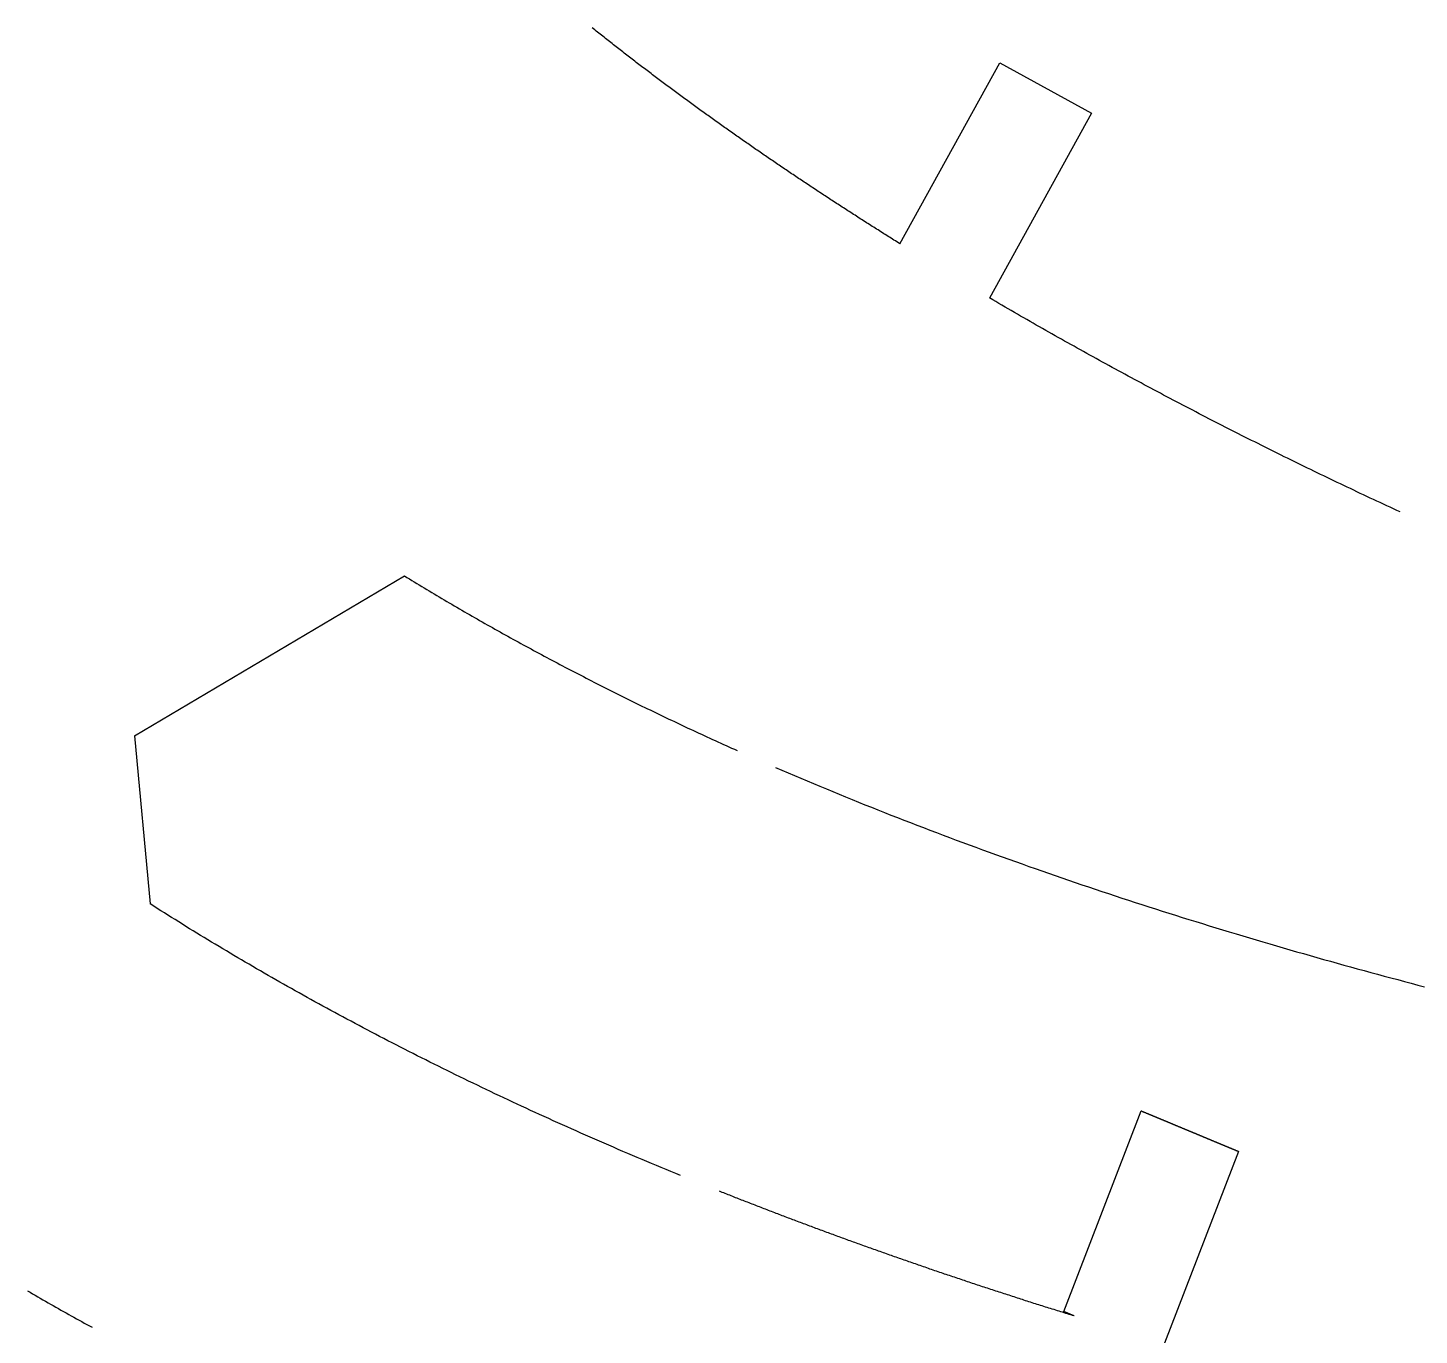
# Model space of a CAD drawing. Extents: x -234 to 666, y 203 to 303.
# Drawn here: x -90.61 to -57.31, y 244.83 to 276.11 of the extents above; entities that cross this region are included whole.
import ezdxf

# ---------------------------------------------------------------- set-up
doc = ezdxf.new("R2010")
doc.units = 0
doc.layers.get('0').update_dxf_attribs({"linetype": 'CONTINUOUS'})

msp = doc.modelspace()

# ---------------------------------------------------------------- linework, layer by layer
for p, q in [((-69.74191, 270.9473), (-67.35176, 275.27819)), ((-67.35176, 275.27819), (-65.15241, 274.06996)), ((-65.15241, 274.06996), (-67.593, 269.64759)), ((-88.05784, 259.16886), (-81.59774, 262.99888)), ((-88.05784, 259.16886), (-87.68201, 255.14858)), ((-65.82027, 245.39109), (-63.96797, 250.19586)), ((-61.63984, 249.2259), (-63.40831, 244.63859)), ((-65.5724, 245.28802), (-65.82027, 245.39109))]:
    msp.add_line(p, q)
for points in [[(-69.7419, 270.947, 0), (-69.7768, 270.969, 0), (-69.8117, 270.991, 0), (-69.8466, 271.013, 0), (-69.8815, 271.034, 0), (-69.9163, 271.056, 0), (-69.9512, 271.078, 0), (-69.986, 271.1, 0), (-70.0207, 271.122, 0), (-70.0555, 271.143, 0), (-70.0902, 271.165, 0), (-70.1249, 271.187, 0), (-70.1596, 271.209, 0), (-70.1943, 271.231, 0), (-70.2289, 271.253, 0), (-70.2635, 271.275, 0), (-70.2981, 271.296, 0), (-70.3327, 271.318, 0), (-70.3673, 271.34, 0), (-70.4018, 271.362, 0), (-70.4363, 271.384, 0), (-70.4708, 271.406, 0), (-70.5052, 271.428, 0), (-70.5397, 271.45, 0), (-70.5741, 271.472, 0), (-70.6085, 271.494, 0), (-70.6429, 271.516, 0), (-70.6772, 271.538, 0), (-70.7115, 271.56, 0), (-70.7458, 271.582, 0), (-70.7801, 271.604, 0), (-70.8144, 271.626, 0), (-70.8486, 271.648, 0), (-70.8828, 271.67, 0), (-70.917, 271.692, 0), (-70.9511, 271.714, 0), (-70.9853, 271.736, 0), (-71.0194, 271.758, 0), (-71.0535, 271.78, 0), (-71.0875, 271.802, 0), (-71.1216, 271.824, 0), (-71.1556, 271.846, 0), (-71.1896, 271.868, 0), (-71.2236, 271.89, 0), (-71.2575, 271.912, 0), (-71.2914, 271.934, 0), (-71.3253, 271.956, 0), (-71.3592, 271.978, 0), (-71.3931, 272, 0), (-71.4269, 272.023, 0), (-71.4607, 272.045, 0), (-71.4945, 272.067, 0), (-71.5282, 272.089, 0), (-71.5619, 272.111, 0), (-71.5956, 272.133, 0), (-71.6293, 272.155, 0), (-71.663, 272.178, 0), (-71.6966, 272.2, 0), (-71.7302, 272.222, 0), (-71.7638, 272.244, 0), (-71.7973, 272.266, 0), (-71.8308, 272.288, 0), (-71.8643, 272.311, 0), (-71.8978, 272.333, 0), (-71.9313, 272.355, 0), (-71.9647, 272.377, 0), (-71.9981, 272.4, 0), (-72.0315, 272.422, 0), (-72.0648, 272.444, 0), (-72.0982, 272.466, 0), (-72.1315, 272.488, 0), (-72.1647, 272.511, 0), (-72.198, 272.533, 0), (-72.2312, 272.555, 0), (-72.2644, 272.577, 0), (-72.2976, 272.6, 0), (-72.3307, 272.622, 0), (-72.3638, 272.644, 0), (-72.3969, 272.667, 0), (-72.43, 272.689, 0), (-72.463, 272.711, 0), (-72.4961, 272.734, 0), (-72.529, 272.756, 0), (-72.562, 272.778, 0), (-72.595, 272.801, 0), (-72.6279, 272.823, 0), (-72.6607, 272.845, 0), (-72.6936, 272.868, 0), (-72.7264, 272.89, 0), (-72.7592, 272.912, 0), (-72.792, 272.935, 0), (-72.8248, 272.957, 0), (-72.8575, 272.979, 0), (-72.8902, 273.002, 0), (-72.923, 273.024, 0), (-72.9557, 273.047, 0), (-72.9884, 273.069, 0), (-73.0212, 273.092, 0), (-73.0539, 273.114, 0), (-73.0866, 273.137, 0), (-73.1194, 273.159, 0), (-73.1521, 273.182, 0), (-73.1848, 273.204, 0), (-73.2176, 273.227, 0), (-73.2503, 273.25, 0), (-73.283, 273.272, 0), (-73.3158, 273.295, 0), (-73.3485, 273.318, 0), (-73.3812, 273.341, 0), (-73.4139, 273.363, 0), (-73.4467, 273.386, 0), (-73.4794, 273.409, 0), (-73.5121, 273.432, 0), (-73.5448, 273.455, 0), (-73.5776, 273.478, 0), (-73.6103, 273.501, 0), (-73.643, 273.524, 0), (-73.6757, 273.547, 0), (-73.7084, 273.57, 0), (-73.7411, 273.593, 0), (-73.7738, 273.616, 0), (-73.8065, 273.639, 0), (-73.8392, 273.662, 0), (-73.8719, 273.685, 0), (-73.9046, 273.708, 0), (-73.9373, 273.731, 0), (-73.97, 273.754, 0), (-74.0027, 273.778, 0), (-74.0354, 273.801, 0), (-74.0681, 273.824, 0), (-74.1007, 273.847, 0), (-74.1334, 273.871, 0), (-74.1661, 273.894, 0), (-74.1987, 273.917, 0), (-74.2314, 273.941, 0), (-74.264, 273.964, 0), (-74.2967, 273.988, 0), (-74.3293, 274.011, 0), (-74.362, 274.034, 0), (-74.3946, 274.058, 0), (-74.4272, 274.081, 0), (-74.4598, 274.105, 0), (-74.4925, 274.129, 0), (-74.5251, 274.152, 0), (-74.5577, 274.176, 0), (-74.5903, 274.199, 0), (-74.6229, 274.223, 0), (-74.6555, 274.247, 0), (-74.6881, 274.27, 0), (-74.7206, 274.294, 0), (-74.7532, 274.318, 0), (-74.7858, 274.342, 0), (-74.8183, 274.366, 0), (-74.8509, 274.389, 0), (-74.8834, 274.413, 0), (-74.916, 274.437, 0), (-74.9485, 274.461, 0), (-74.981, 274.485, 0), (-75.0135, 274.509, 0), (-75.046, 274.533, 0), (-75.0785, 274.557, 0), (-75.111, 274.581, 0), (-75.1435, 274.605, 0), (-75.176, 274.629, 0), (-75.2084, 274.653, 0), (-75.2409, 274.677, 0), (-75.2734, 274.701, 0), (-75.3058, 274.725, 0), (-75.3382, 274.749, 0), (-75.3707, 274.774, 0), (-75.4031, 274.798, 0), (-75.4355, 274.822, 0), (-75.4679, 274.846, 0), (-75.5003, 274.871, 0), (-75.5327, 274.895, 0), (-75.565, 274.919, 0), (-75.5974, 274.944, 0), (-75.6297, 274.968, 0), (-75.6621, 274.992, 0), (-75.6944, 275.017, 0), (-75.7267, 275.041, 0), (-75.759, 275.066, 0), (-75.7913, 275.09, 0), (-75.8236, 275.115, 0), (-75.8559, 275.139, 0), (-75.8882, 275.164, 0), (-75.9204, 275.188, 0), (-75.9527, 275.213, 0), (-75.9849, 275.238, 0), (-76.0172, 275.262, 0), (-76.0494, 275.287, 0), (-76.0816, 275.312, 0), (-76.1138, 275.336, 0), (-76.1459, 275.361, 0), (-76.1781, 275.386, 0), (-76.2103, 275.411, 0), (-76.2424, 275.435, 0), (-76.2745, 275.46, 0), (-76.3066, 275.485, 0), (-76.3387, 275.51, 0), (-76.3708, 275.535, 0), (-76.4029, 275.56, 0), (-76.435, 275.585, 0), (-76.467, 275.61, 0), (-76.4991, 275.635, 0), (-76.5311, 275.66, 0), (-76.5631, 275.685, 0), (-76.5951, 275.71, 0), (-76.6271, 275.735, 0), (-76.6591, 275.76, 0), (-76.691, 275.785, 0), (-76.723, 275.81, 0), (-76.7549, 275.835, 0), (-76.7868, 275.86, 0), (-76.8187, 275.886, 0), (-76.8506, 275.911, 0), (-76.8825, 275.936, 0), (-76.9143, 275.961, 0), (-76.9462, 275.987, 0), (-76.978, 276.012, 0), (-77.0098, 276.037, 0), (-77.0416, 276.063, 0), (-77.0734, 276.088, 0), (-77.1052, 276.113, 0)], [(-57.7689, 264.529, 0), (-57.8484, 264.565, 0), (-57.928, 264.602, 0), (-58.0075, 264.639, 0), (-58.087, 264.676, 0), (-58.1665, 264.713, 0), (-58.246, 264.75, 0), (-58.3254, 264.787, 0), (-58.4049, 264.824, 0), (-58.4843, 264.861, 0), (-58.5637, 264.898, 0), (-58.6431, 264.935, 0), (-58.7224, 264.973, 0), (-58.8018, 265.01, 0), (-58.8811, 265.048, 0), (-58.9604, 265.085, 0), (-59.0397, 265.123, 0), (-59.119, 265.161, 0), (-59.1982, 265.198, 0), (-59.2774, 265.236, 0), (-59.3566, 265.274, 0), (-59.4358, 265.312, 0), (-59.5149, 265.35, 0), (-59.594, 265.388, 0), (-59.6731, 265.426, 0), (-59.7522, 265.465, 0), (-59.8312, 265.503, 0), (-59.9102, 265.541, 0), (-59.9892, 265.579, 0), (-60.0682, 265.618, 0), (-60.1471, 265.656, 0), (-60.226, 265.695, 0), (-60.3049, 265.734, 0), (-60.3837, 265.772, 0), (-60.4625, 265.811, 0), (-60.5413, 265.85, 0), (-60.62, 265.889, 0), (-60.6988, 265.928, 0), (-60.7775, 265.967, 0), (-60.8561, 266.006, 0), (-60.9347, 266.045, 0), (-61.0133, 266.084, 0), (-61.0919, 266.123, 0), (-61.1704, 266.163, 0), (-61.2489, 266.202, 0), (-61.3273, 266.241, 0), (-61.4057, 266.281, 0), (-61.4841, 266.32, 0), (-61.5624, 266.36, 0), (-61.6407, 266.399, 0), (-61.719, 266.439, 0), (-61.7972, 266.479, 0), (-61.8754, 266.519, 0), (-61.9535, 266.559, 0), (-62.0316, 266.598, 0), (-62.1097, 266.638, 0), (-62.1877, 266.678, 0), (-62.2657, 266.719, 0), (-62.3437, 266.759, 0), (-62.4215, 266.799, 0), (-62.4994, 266.839, 0), (-62.5772, 266.879, 0), (-62.655, 266.92, 0), (-62.7327, 266.96, 0), (-62.8104, 267.001, 0), (-62.888, 267.041, 0), (-62.9656, 267.082, 0), (-63.0432, 267.122, 0), (-63.1206, 267.163, 0), (-63.1981, 267.204, 0), (-63.2755, 267.245, 0), (-63.3529, 267.285, 0), (-63.4302, 267.326, 0), (-63.5074, 267.367, 0), (-63.5846, 267.408, 0), (-63.6618, 267.449, 0), (-63.7389, 267.49, 0), (-63.8159, 267.531, 0), (-63.8929, 267.573, 0), (-63.9699, 267.614, 0), (-64.0468, 267.655, 0), (-64.1236, 267.696, 0), (-64.2004, 267.738, 0), (-64.2772, 267.779, 0), (-64.3538, 267.821, 0), (-64.4305, 267.862, 0), (-64.507, 267.904, 0), (-64.5836, 267.945, 0), (-64.66, 267.987, 0), (-64.7364, 268.029, 0), (-64.8128, 268.071, 0), (-64.8891, 268.112, 0), (-64.9653, 268.154, 0), (-65.0415, 268.196, 0), (-65.1176, 268.238, 0), (-65.1936, 268.28, 0), (-65.2696, 268.322, 0), (-65.3456, 268.364, 0), (-65.4214, 268.407, 0), (-65.4973, 268.449, 0), (-65.573, 268.491, 0), (-65.6487, 268.533, 0), (-65.7243, 268.576, 0), (-65.7999, 268.618, 0), (-65.8754, 268.66, 0), (-65.9508, 268.703, 0), (-66.0262, 268.745, 0), (-66.1015, 268.788, 0), (-66.1767, 268.83, 0), (-66.2519, 268.873, 0), (-66.327, 268.916, 0), (-66.402, 268.958, 0), (-66.477, 269.001, 0), (-66.5519, 269.044, 0), (-66.6267, 269.087, 0), (-66.7015, 269.13, 0), (-66.7762, 269.173, 0), (-66.8508, 269.216, 0), (-66.9253, 269.259, 0), (-66.9998, 269.302, 0), (-67.0742, 269.345, 0), (-67.1485, 269.388, 0), (-67.2228, 269.431, 0), (-67.297, 269.474, 0), (-67.3711, 269.518, 0), (-67.4451, 269.561, 0), (-67.5191, 269.604, 0), (-67.593, 269.648, 0)], [(-81.5977, 262.999, 0), (-81.5386, 262.962, 0), (-81.4795, 262.926, 0), (-81.4203, 262.89, 0), (-81.361, 262.854, 0), (-81.3016, 262.818, 0), (-81.2422, 262.781, 0), (-81.1827, 262.745, 0), (-81.1232, 262.709, 0), (-81.0636, 262.673, 0), (-81.0039, 262.638, 0), (-80.9442, 262.602, 0), (-80.8844, 262.566, 0), (-80.8245, 262.53, 0), (-80.7646, 262.495, 0), (-80.7046, 262.459, 0), (-80.6445, 262.423, 0), (-80.5844, 262.388, 0), (-80.5242, 262.352, 0), (-80.464, 262.317, 0), (-80.4037, 262.282, 0), (-80.3433, 262.247, 0), (-80.2829, 262.211, 0), (-80.2224, 262.176, 0), (-80.1619, 262.141, 0), (-80.1013, 262.106, 0), (-80.0406, 262.071, 0), (-79.9799, 262.036, 0), (-79.9191, 262.001, 0), (-79.8582, 261.966, 0), (-79.7973, 261.932, 0), (-79.7364, 261.897, 0), (-79.6753, 261.862, 0), (-79.6142, 261.828, 0), (-79.5531, 261.793, 0), (-79.4919, 261.759, 0), (-79.4306, 261.724, 0), (-79.3693, 261.69, 0), (-79.3079, 261.655, 0), (-79.2465, 261.621, 0), (-79.185, 261.587, 0), (-79.1234, 261.553, 0), (-79.0618, 261.519, 0), (-79.0002, 261.485, 0), (-78.9384, 261.451, 0), (-78.8767, 261.417, 0), (-78.8148, 261.383, 0), (-78.7529, 261.349, 0), (-78.691, 261.315, 0), (-78.629, 261.281, 0), (-78.5669, 261.248, 0), (-78.5048, 261.214, 0), (-78.4426, 261.18, 0), (-78.3804, 261.147, 0), (-78.3181, 261.114, 0), (-78.2557, 261.08, 0), (-78.1933, 261.047, 0), (-78.1309, 261.013, 0), (-78.0684, 260.98, 0), (-78.0058, 260.947, 0), (-77.9432, 260.914, 0), (-77.8805, 260.881, 0), (-77.8178, 260.848, 0), (-77.755, 260.815, 0), (-77.6922, 260.782, 0), (-77.6293, 260.749, 0), (-77.5664, 260.716, 0), (-77.5034, 260.684, 0), (-77.4404, 260.651, 0), (-77.3773, 260.618, 0), (-77.3141, 260.586, 0), (-77.2509, 260.553, 0), (-77.1877, 260.521, 0), (-77.1244, 260.488, 0), (-77.061, 260.456, 0), (-76.9976, 260.424, 0), (-76.9342, 260.391, 0), (-76.8707, 260.359, 0), (-76.8071, 260.327, 0), (-76.7435, 260.295, 0), (-76.6799, 260.263, 0), (-76.6162, 260.231, 0), (-76.5524, 260.199, 0), (-76.4886, 260.167, 0), (-76.4247, 260.135, 0), (-76.3608, 260.104, 0), (-76.2969, 260.072, 0), (-76.2329, 260.04, 0), (-76.1688, 260.009, 0), (-76.1047, 259.977, 0), (-76.0406, 259.946, 0), (-75.9764, 259.914, 0), (-75.9122, 259.883, 0), (-75.8479, 259.851, 0), (-75.7835, 259.82, 0), (-75.7192, 259.789, 0), (-75.6547, 259.758, 0), (-75.5902, 259.727, 0), (-75.5257, 259.696, 0), (-75.4611, 259.665, 0), (-75.3965, 259.634, 0), (-75.3319, 259.603, 0), (-75.2672, 259.572, 0), (-75.2024, 259.541, 0), (-75.1376, 259.51, 0), (-75.0727, 259.48, 0), (-75.0079, 259.449, 0), (-74.9429, 259.418, 0), (-74.8779, 259.388, 0), (-74.8129, 259.357, 0), (-74.7478, 259.327, 0), (-74.6827, 259.297, 0), (-74.6176, 259.266, 0), (-74.5524, 259.236, 0), (-74.4871, 259.206, 0), (-74.4218, 259.176, 0), (-74.3565, 259.146, 0), (-74.2911, 259.116, 0), (-74.2257, 259.086, 0), (-74.1602, 259.056, 0), (-74.0947, 259.026, 0), (-74.0292, 258.996, 0), (-73.9636, 258.966, 0), (-73.898, 258.936, 0), (-73.8323, 258.907, 0), (-73.7666, 258.877, 0), (-73.7008, 258.848, 0), (-73.635, 258.818, 0)], [(-72.7199, 258.415, 0), (-72.5682, 258.349, 0), (-72.4162, 258.284, 0), (-72.2641, 258.219, 0), (-72.1118, 258.154, 0), (-71.9593, 258.09, 0), (-71.8066, 258.026, 0), (-71.6537, 257.962, 0), (-71.5005, 257.898, 0), (-71.347, 257.835, 0), (-71.1934, 257.772, 0), (-71.0395, 257.709, 0), (-70.8855, 257.646, 0), (-70.7312, 257.584, 0), (-70.5768, 257.521, 0), (-70.4221, 257.46, 0), (-70.2673, 257.398, 0), (-70.1122, 257.336, 0), (-69.957, 257.275, 0), (-69.8016, 257.214, 0), (-69.646, 257.154, 0), (-69.4902, 257.093, 0), (-69.3342, 257.033, 0), (-69.1781, 256.973, 0), (-69.0218, 256.913, 0), (-68.8653, 256.854, 0), (-68.7087, 256.795, 0), (-68.5519, 256.736, 0), (-68.395, 256.677, 0), (-68.2378, 256.619, 0), (-68.0806, 256.56, 0), (-67.9232, 256.502, 0), (-67.7656, 256.445, 0), (-67.6079, 256.387, 0), (-67.45, 256.33, 0), (-67.292, 256.273, 0), (-67.1339, 256.216, 0), (-66.9756, 256.16, 0), (-66.8172, 256.103, 0), (-66.6587, 256.047, 0), (-66.5001, 255.992, 0), (-66.3413, 255.936, 0), (-66.1824, 255.881, 0), (-66.0234, 255.826, 0), (-65.8642, 255.771, 0), (-65.705, 255.716, 0), (-65.5457, 255.662, 0), (-65.3862, 255.608, 0), (-65.2267, 255.554, 0), (-65.067, 255.501, 0), (-64.9073, 255.447, 0), (-64.7474, 255.394, 0), (-64.5875, 255.341, 0), (-64.4274, 255.289, 0), (-64.2673, 255.236, 0), (-64.1071, 255.184, 0), (-63.9469, 255.132, 0), (-63.7865, 255.08, 0), (-63.6261, 255.029, 0), (-63.4656, 254.978, 0), (-63.305, 254.927, 0), (-63.1444, 254.876, 0), (-62.9837, 254.826, 0), (-62.823, 254.775, 0), (-62.6622, 254.725, 0), (-62.5014, 254.676, 0), (-62.3405, 254.626, 0), (-62.1795, 254.577, 0), (-62.0186, 254.528, 0), (-61.8576, 254.479, 0), (-61.6965, 254.431, 0), (-61.5354, 254.382, 0), (-61.3743, 254.334, 0), (-61.2132, 254.286, 0), (-61.052, 254.239, 0), (-60.8908, 254.191, 0), (-60.7296, 254.144, 0), (-60.5683, 254.097, 0), (-60.4071, 254.05, 0), (-60.2458, 254.004, 0), (-60.0846, 253.958, 0), (-59.9233, 253.912, 0), (-59.762, 253.866, 0), (-59.6007, 253.82, 0), (-59.4395, 253.775, 0), (-59.2782, 253.73, 0), (-59.1169, 253.685, 0), (-58.9557, 253.641, 0), (-58.7944, 253.596, 0), (-58.6332, 253.552, 0), (-58.472, 253.508, 0), (-58.3108, 253.464, 0), (-58.1496, 253.421, 0), (-57.9885, 253.378, 0), (-57.8274, 253.335, 0), (-57.6663, 253.292, 0), (-57.5053, 253.249, 0), (-57.3443, 253.207, 0), (-57.1833, 253.164, 0)], [(-74.9877, 248.648, 0), (-75.1042, 248.695, 0), (-75.2204, 248.743, 0), (-75.3363, 248.791, 0), (-75.4519, 248.839, 0), (-75.5673, 248.887, 0), (-75.6823, 248.936, 0), (-75.7971, 248.984, 0), (-75.9116, 249.032, 0), (-76.0258, 249.08, 0), (-76.1398, 249.129, 0), (-76.2535, 249.177, 0), (-76.3668, 249.226, 0), (-76.48, 249.274, 0), (-76.5928, 249.323, 0), (-76.7054, 249.372, 0), (-76.8176, 249.42, 0), (-76.9297, 249.469, 0), (-77.0414, 249.518, 0), (-77.1529, 249.567, 0), (-77.264, 249.616, 0), (-77.375, 249.665, 0), (-77.4856, 249.714, 0), (-77.596, 249.763, 0), (-77.7061, 249.812, 0), (-77.8159, 249.861, 0), (-77.9254, 249.911, 0), (-78.0347, 249.96, 0), (-78.1437, 250.009, 0), (-78.2525, 250.059, 0), (-78.361, 250.108, 0), (-78.4692, 250.158, 0), (-78.5771, 250.208, 0), (-78.6848, 250.257, 0), (-78.7922, 250.307, 0), (-78.8993, 250.357, 0), (-79.0062, 250.407, 0), (-79.1128, 250.456, 0), (-79.2192, 250.506, 0), (-79.3252, 250.556, 0), (-79.431, 250.606, 0), (-79.5366, 250.657, 0), (-79.6419, 250.707, 0), (-79.7469, 250.757, 0), (-79.8517, 250.807, 0), (-79.9562, 250.858, 0), (-80.0604, 250.908, 0), (-80.1644, 250.958, 0), (-80.2681, 251.009, 0), (-80.3716, 251.059, 0), (-80.4748, 251.11, 0), (-80.5777, 251.161, 0), (-80.6804, 251.211, 0), (-80.7828, 251.262, 0), (-80.885, 251.313, 0), (-80.9869, 251.364, 0), (-81.0886, 251.414, 0), (-81.19, 251.465, 0), (-81.2911, 251.516, 0), (-81.392, 251.567, 0), (-81.4927, 251.618, 0), (-81.593, 251.67, 0), (-81.6932, 251.721, 0), (-81.793, 251.772, 0), (-81.8927, 251.823, 0), (-81.992, 251.875, 0), (-82.0912, 251.926, 0), (-82.19, 251.978, 0), (-82.2887, 252.029, 0), (-82.387, 252.081, 0), (-82.4852, 252.132, 0), (-82.583, 252.184, 0), (-82.6807, 252.235, 0), (-82.778, 252.287, 0), (-82.8752, 252.339, 0), (-82.9721, 252.391, 0), (-83.0687, 252.443, 0), (-83.1651, 252.495, 0), (-83.2612, 252.547, 0), (-83.3571, 252.599, 0), (-83.4528, 252.651, 0), (-83.5482, 252.703, 0), (-83.6434, 252.755, 0), (-83.7383, 252.807, 0), (-83.833, 252.859, 0), (-83.9274, 252.912, 0), (-84.0216, 252.964, 0), (-84.1156, 253.016, 0), (-84.2093, 253.069, 0), (-84.3028, 253.121, 0), (-84.396, 253.174, 0), (-84.489, 253.226, 0), (-84.5818, 253.279, 0), (-84.6743, 253.332, 0), (-84.7666, 253.384, 0), (-84.8586, 253.437, 0), (-84.9505, 253.49, 0), (-85.042, 253.543, 0), (-85.1334, 253.596, 0), (-85.2245, 253.649, 0), (-85.3153, 253.702, 0), (-85.406, 253.755, 0), (-85.4964, 253.808, 0), (-85.5866, 253.861, 0), (-85.6765, 253.914, 0), (-85.7662, 253.967, 0), (-85.8557, 254.021, 0), (-85.9449, 254.074, 0), (-86.0339, 254.127, 0), (-86.1227, 254.181, 0), (-86.2113, 254.234, 0), (-86.2996, 254.287, 0), (-86.3877, 254.341, 0), (-86.4756, 254.394, 0), (-86.5632, 254.448, 0), (-86.6506, 254.502, 0), (-86.7378, 254.555, 0), (-86.8248, 254.609, 0), (-86.9115, 254.663, 0), (-86.998, 254.717, 0), (-87.0843, 254.771, 0), (-87.1703, 254.824, 0), (-87.2562, 254.878, 0), (-87.3418, 254.932, 0), (-87.4272, 254.986, 0), (-87.5123, 255.04, 0), (-87.5973, 255.094, 0), (-87.682, 255.149, 0)], [(-63.968, 250.196, 0), (-63.9607, 250.193, 0), (-63.9534, 250.19, 0), (-63.9461, 250.187, 0), (-63.9388, 250.184, 0), (-63.9315, 250.181, 0), (-63.9242, 250.178, 0), (-63.9169, 250.175, 0), (-63.9096, 250.172, 0), (-63.9023, 250.168, 0), (-63.895, 250.165, 0), (-63.8877, 250.162, 0), (-63.8804, 250.159, 0), (-63.8731, 250.156, 0), (-63.8658, 250.153, 0), (-63.8585, 250.15, 0), (-63.8512, 250.147, 0), (-63.8439, 250.144, 0), (-63.8366, 250.141, 0), (-63.8293, 250.138, 0), (-63.822, 250.135, 0), (-63.8147, 250.132, 0), (-63.8074, 250.129, 0), (-63.8001, 250.126, 0), (-63.7928, 250.123, 0), (-63.7855, 250.12, 0), (-63.7782, 250.117, 0), (-63.7709, 250.114, 0), (-63.7636, 250.111, 0), (-63.7563, 250.108, 0), (-63.749, 250.105, 0), (-63.7417, 250.102, 0), (-63.7344, 250.099, 0), (-63.7271, 250.095, 0), (-63.7198, 250.092, 0), (-63.7125, 250.089, 0), (-63.7052, 250.086, 0), (-63.6979, 250.083, 0), (-63.6906, 250.08, 0), (-63.6834, 250.077, 0), (-63.6761, 250.074, 0), (-63.6688, 250.071, 0), (-63.6615, 250.068, 0), (-63.6542, 250.065, 0), (-63.6469, 250.062, 0), (-63.6396, 250.059, 0), (-63.6323, 250.056, 0), (-63.625, 250.053, 0), (-63.6177, 250.05, 0), (-63.6104, 250.047, 0), (-63.6031, 250.044, 0), (-63.5958, 250.041, 0), (-63.5885, 250.038, 0), (-63.5812, 250.035, 0), (-63.5739, 250.032, 0), (-63.5666, 250.029, 0), (-63.5593, 250.026, 0), (-63.552, 250.023, 0), (-63.5447, 250.019, 0), (-63.5374, 250.016, 0), (-63.5301, 250.013, 0), (-63.5228, 250.01, 0), (-63.5155, 250.007, 0), (-63.5082, 250.004, 0), (-63.5009, 250.001, 0), (-63.4936, 249.998, 0), (-63.4863, 249.995, 0), (-63.479, 249.992, 0), (-63.4717, 249.989, 0), (-63.4644, 249.986, 0), (-63.4571, 249.983, 0), (-63.4498, 249.98, 0), (-63.4425, 249.977, 0), (-63.4352, 249.974, 0), (-63.4279, 249.971, 0), (-63.4206, 249.968, 0), (-63.4133, 249.965, 0), (-63.406, 249.962, 0), (-63.3987, 249.959, 0), (-63.3914, 249.956, 0), (-63.3841, 249.953, 0), (-63.3768, 249.95, 0), (-63.3695, 249.946, 0), (-63.3622, 249.943, 0), (-63.3549, 249.94, 0), (-63.3476, 249.937, 0), (-63.3403, 249.934, 0), (-63.3331, 249.931, 0), (-63.3258, 249.928, 0), (-63.3185, 249.925, 0), (-63.3112, 249.922, 0), (-63.3039, 249.919, 0), (-63.2966, 249.916, 0), (-63.2893, 249.913, 0), (-63.282, 249.91, 0), (-63.2747, 249.907, 0), (-63.2674, 249.904, 0), (-63.2601, 249.901, 0), (-63.2528, 249.898, 0), (-63.2455, 249.895, 0), (-63.2382, 249.892, 0), (-63.2309, 249.889, 0), (-63.2236, 249.886, 0), (-63.2163, 249.883, 0), (-63.209, 249.88, 0), (-63.2017, 249.877, 0), (-63.1944, 249.873, 0), (-63.1871, 249.87, 0), (-63.1798, 249.867, 0), (-63.1725, 249.864, 0), (-63.1652, 249.861, 0), (-63.1579, 249.858, 0), (-63.1506, 249.855, 0), (-63.1433, 249.852, 0), (-63.136, 249.849, 0), (-63.1287, 249.846, 0), (-63.1214, 249.843, 0), (-63.1141, 249.84, 0), (-63.1068, 249.837, 0), (-63.0995, 249.834, 0), (-63.0922, 249.831, 0), (-63.0849, 249.828, 0), (-63.0776, 249.825, 0), (-63.0703, 249.822, 0), (-63.063, 249.819, 0), (-63.0557, 249.816, 0), (-63.0484, 249.813, 0), (-63.0411, 249.81, 0), (-63.0338, 249.807, 0), (-63.0265, 249.804, 0), (-63.0192, 249.801, 0), (-63.0119, 249.797, 0), (-63.0046, 249.794, 0), (-62.9973, 249.791, 0), (-62.99, 249.788, 0), (-62.9827, 249.785, 0), (-62.9754, 249.782, 0), (-62.9681, 249.779, 0), (-62.9608, 249.776, 0), (-62.9535, 249.773, 0), (-62.9463, 249.77, 0), (-62.939, 249.767, 0), (-62.9317, 249.764, 0), (-62.9244, 249.761, 0), (-62.9171, 249.758, 0), (-62.9098, 249.755, 0), (-62.9025, 249.752, 0), (-62.8952, 249.749, 0), (-62.8879, 249.746, 0), (-62.8806, 249.743, 0), (-62.8733, 249.74, 0), (-62.866, 249.737, 0), (-62.8587, 249.734, 0), (-62.8514, 249.731, 0), (-62.8441, 249.728, 0), (-62.8368, 249.724, 0), (-62.8295, 249.721, 0), (-62.8222, 249.718, 0), (-62.8149, 249.715, 0), (-62.8076, 249.712, 0), (-62.8003, 249.709, 0), (-62.793, 249.706, 0), (-62.7857, 249.703, 0), (-62.7784, 249.7, 0), (-62.7711, 249.697, 0), (-62.7638, 249.694, 0), (-62.7565, 249.691, 0), (-62.7492, 249.688, 0), (-62.7419, 249.685, 0), (-62.7346, 249.682, 0), (-62.7273, 249.679, 0), (-62.72, 249.676, 0), (-62.7127, 249.673, 0), (-62.7054, 249.67, 0), (-62.6981, 249.667, 0), (-62.6908, 249.664, 0), (-62.6835, 249.661, 0), (-62.6762, 249.658, 0), (-62.6689, 249.655, 0), (-62.6616, 249.652, 0), (-62.6543, 249.648, 0), (-62.647, 249.645, 0), (-62.6397, 249.642, 0), (-62.6324, 249.639, 0), (-62.6251, 249.636, 0), (-62.6178, 249.633, 0), (-62.6105, 249.63, 0), (-62.6032, 249.627, 0), (-62.5959, 249.624, 0), (-62.5886, 249.621, 0), (-62.5813, 249.618, 0), (-62.574, 249.615, 0), (-62.5667, 249.612, 0), (-62.5594, 249.609, 0), (-62.5521, 249.606, 0), (-62.5448, 249.603, 0), (-62.5376, 249.6, 0), (-62.5303, 249.597, 0), (-62.523, 249.594, 0), (-62.5157, 249.591, 0), (-62.5084, 249.588, 0), (-62.5011, 249.585, 0), (-62.4938, 249.582, 0), (-62.4865, 249.579, 0), (-62.4792, 249.576, 0), (-62.4719, 249.572, 0), (-62.4646, 249.569, 0), (-62.4573, 249.566, 0), (-62.45, 249.563, 0), (-62.4427, 249.56, 0), (-62.4354, 249.557, 0), (-62.4281, 249.554, 0), (-62.4208, 249.551, 0), (-62.4135, 249.548, 0), (-62.4062, 249.545, 0), (-62.3989, 249.542, 0), (-62.3916, 249.539, 0), (-62.3843, 249.536, 0), (-62.377, 249.533, 0), (-62.3697, 249.53, 0), (-62.3624, 249.527, 0), (-62.3551, 249.524, 0), (-62.3478, 249.521, 0), (-62.3405, 249.518, 0), (-62.3332, 249.515, 0), (-62.3259, 249.512, 0), (-62.3186, 249.509, 0), (-62.3113, 249.506, 0), (-62.304, 249.503, 0), (-62.2967, 249.499, 0), (-62.2894, 249.496, 0), (-62.2821, 249.493, 0), (-62.2748, 249.49, 0), (-62.2675, 249.487, 0), (-62.2602, 249.484, 0), (-62.2529, 249.481, 0), (-62.2456, 249.478, 0), (-62.2383, 249.475, 0), (-62.231, 249.472, 0), (-62.2237, 249.469, 0), (-62.2164, 249.466, 0), (-62.2091, 249.463, 0), (-62.2018, 249.46, 0), (-62.1945, 249.457, 0), (-62.1872, 249.454, 0), (-62.1799, 249.451, 0), (-62.1726, 249.448, 0), (-62.1653, 249.445, 0), (-62.158, 249.442, 0), (-62.1507, 249.439, 0), (-62.1434, 249.436, 0), (-62.1361, 249.433, 0), (-62.1288, 249.43, 0), (-62.1215, 249.427, 0), (-62.1142, 249.423, 0), (-62.1069, 249.42, 0), (-62.0996, 249.417, 0), (-62.0923, 249.414, 0), (-62.0851, 249.411, 0), (-62.0778, 249.408, 0), (-62.0705, 249.405, 0), (-62.0632, 249.402, 0), (-62.0559, 249.399, 0), (-62.0486, 249.396, 0), (-62.0413, 249.393, 0), (-62.034, 249.39, 0), (-62.0267, 249.387, 0), (-62.0194, 249.384, 0), (-62.0121, 249.381, 0), (-62.0048, 249.378, 0), (-61.9975, 249.375, 0), (-61.9902, 249.372, 0), (-61.9829, 249.369, 0), (-61.9756, 249.366, 0), (-61.9683, 249.363, 0), (-61.961, 249.36, 0), (-61.9537, 249.357, 0), (-61.9464, 249.354, 0), (-61.9391, 249.351, 0), (-61.9318, 249.347, 0), (-61.9245, 249.344, 0), (-61.9172, 249.341, 0), (-61.9099, 249.338, 0), (-61.9026, 249.335, 0), (-61.8953, 249.332, 0), (-61.888, 249.329, 0), (-61.8807, 249.326, 0), (-61.8734, 249.323, 0), (-61.8661, 249.32, 0), (-61.8588, 249.317, 0), (-61.8515, 249.314, 0), (-61.8442, 249.311, 0), (-61.8369, 249.308, 0), (-61.8296, 249.305, 0), (-61.8223, 249.302, 0), (-61.815, 249.299, 0), (-61.8077, 249.296, 0), (-61.8004, 249.293, 0), (-61.7931, 249.29, 0), (-61.7858, 249.287, 0), (-61.7785, 249.284, 0), (-61.7712, 249.281, 0), (-61.7639, 249.278, 0), (-61.7566, 249.275, 0), (-61.7493, 249.271, 0), (-61.742, 249.268, 0), (-61.7347, 249.265, 0), (-61.7274, 249.262, 0), (-61.7201, 249.259, 0), (-61.7128, 249.256, 0), (-61.7055, 249.253, 0), (-61.6982, 249.25, 0), (-61.6909, 249.247, 0), (-61.6836, 249.244, 0), (-61.6763, 249.241, 0), (-61.669, 249.238, 0), (-61.6617, 249.235, 0), (-61.6544, 249.232, 0), (-61.6471, 249.229, 0), (-61.6398, 249.226, 0)], [(-65.5724, 245.288, 0), (-65.6125, 245.3, 0), (-65.6525, 245.313, 0), (-65.6925, 245.325, 0), (-65.7326, 245.338, 0), (-65.7726, 245.35, 0), (-65.8126, 245.363, 0), (-65.8526, 245.375, 0), (-65.8926, 245.388, 0), (-65.9326, 245.4, 0), (-65.9726, 245.413, 0), (-66.0126, 245.425, 0), (-66.0525, 245.438, 0), (-66.0925, 245.45, 0), (-66.1324, 245.463, 0), (-66.1724, 245.475, 0), (-66.2123, 245.488, 0), (-66.2522, 245.501, 0), (-66.2922, 245.513, 0), (-66.3321, 245.526, 0), (-66.372, 245.538, 0), (-66.4119, 245.551, 0), (-66.4518, 245.564, 0), (-66.4916, 245.576, 0), (-66.5315, 245.589, 0), (-66.5714, 245.602, 0), (-66.6112, 245.615, 0), (-66.6511, 245.627, 0), (-66.6909, 245.64, 0), (-66.7307, 245.653, 0), (-66.7705, 245.665, 0), (-66.8103, 245.678, 0), (-66.8501, 245.691, 0), (-66.8899, 245.704, 0), (-66.9297, 245.717, 0), (-66.9695, 245.729, 0), (-67.0093, 245.742, 0), (-67.049, 245.755, 0), (-67.0888, 245.768, 0), (-67.1285, 245.781, 0), (-67.1682, 245.794, 0), (-67.208, 245.807, 0), (-67.2477, 245.819, 0), (-67.2874, 245.832, 0), (-67.3271, 245.845, 0), (-67.3668, 245.858, 0), (-67.4065, 245.871, 0), (-67.4461, 245.884, 0), (-67.4858, 245.897, 0), (-67.5254, 245.91, 0), (-67.5651, 245.923, 0), (-67.6047, 245.936, 0), (-67.6443, 245.949, 0), (-67.684, 245.962, 0), (-67.7236, 245.975, 0), (-67.7632, 245.988, 0), (-67.8028, 246.001, 0), (-67.8423, 246.014, 0), (-67.8819, 246.028, 0), (-67.9215, 246.041, 0), (-67.961, 246.054, 0), (-68.0006, 246.067, 0), (-68.0401, 246.08, 0), (-68.0796, 246.093, 0), (-68.1192, 246.106, 0), (-68.1586, 246.12, 0), (-68.1981, 246.133, 0), (-68.2375, 246.146, 0), (-68.2769, 246.159, 0), (-68.3163, 246.172, 0), (-68.3556, 246.186, 0), (-68.3949, 246.199, 0), (-68.4342, 246.212, 0), (-68.4734, 246.225, 0), (-68.5127, 246.238, 0), (-68.5519, 246.252, 0), (-68.591, 246.265, 0), (-68.6302, 246.278, 0), (-68.6693, 246.291, 0), (-68.7084, 246.305, 0), (-68.7475, 246.318, 0), (-68.7865, 246.331, 0), (-68.8255, 246.344, 0), (-68.8645, 246.358, 0), (-68.9035, 246.371, 0), (-68.9424, 246.384, 0), (-68.9813, 246.398, 0), (-69.0202, 246.411, 0), (-69.059, 246.424, 0), (-69.0978, 246.437, 0), (-69.1366, 246.451, 0), (-69.1754, 246.464, 0), (-69.2141, 246.477, 0), (-69.2529, 246.491, 0), (-69.2915, 246.504, 0), (-69.3302, 246.517, 0), (-69.3688, 246.531, 0), (-69.4074, 246.544, 0), (-69.446, 246.558, 0), (-69.4846, 246.571, 0), (-69.5231, 246.584, 0), (-69.5616, 246.598, 0), (-69.6001, 246.611, 0), (-69.6385, 246.624, 0), (-69.6769, 246.638, 0), (-69.7153, 246.651, 0), (-69.7537, 246.665, 0), (-69.792, 246.678, 0), (-69.8303, 246.692, 0), (-69.8686, 246.705, 0), (-69.9069, 246.718, 0), (-69.9451, 246.732, 0), (-69.9833, 246.745, 0), (-70.0215, 246.759, 0), (-70.0596, 246.772, 0), (-70.0978, 246.786, 0), (-70.1359, 246.799, 0), (-70.1739, 246.813, 0), (-70.212, 246.826, 0), (-70.25, 246.84, 0), (-70.288, 246.853, 0), (-70.3259, 246.867, 0), (-70.3639, 246.88, 0), (-70.4018, 246.894, 0), (-70.4397, 246.907, 0), (-70.4775, 246.921, 0), (-70.5154, 246.934, 0), (-70.5532, 246.948, 0), (-70.5909, 246.961, 0), (-70.6287, 246.975, 0), (-70.6664, 246.988, 0), (-70.7041, 247.002, 0), (-70.7418, 247.015, 0), (-70.7794, 247.029, 0), (-70.817, 247.043, 0), (-70.8546, 247.056, 0), (-70.8922, 247.07, 0), (-70.9297, 247.083, 0), (-70.9672, 247.097, 0), (-71.0047, 247.111, 0), (-71.0422, 247.124, 0), (-71.0796, 247.138, 0), (-71.117, 247.151, 0), (-71.1544, 247.165, 0), (-71.1918, 247.179, 0), (-71.2291, 247.192, 0), (-71.2664, 247.206, 0), (-71.3037, 247.22, 0), (-71.3409, 247.233, 0), (-71.3781, 247.247, 0), (-71.4153, 247.26, 0), (-71.4525, 247.274, 0), (-71.4897, 247.288, 0), (-71.5268, 247.302, 0), (-71.5639, 247.315, 0), (-71.6009, 247.329, 0), (-71.638, 247.343, 0), (-71.675, 247.356, 0), (-71.712, 247.37, 0), (-71.7489, 247.384, 0), (-71.7859, 247.397, 0), (-71.8228, 247.411, 0), (-71.8596, 247.425, 0), (-71.8965, 247.439, 0), (-71.9333, 247.452, 0), (-71.9701, 247.466, 0), (-72.0069, 247.48, 0), (-72.0437, 247.494, 0), (-72.0804, 247.507, 0), (-72.1171, 247.521, 0), (-72.1538, 247.535, 0), (-72.1904, 247.549, 0), (-72.227, 247.562, 0), (-72.2636, 247.576, 0), (-72.3002, 247.59, 0), (-72.3367, 247.604, 0), (-72.3733, 247.618, 0), (-72.4098, 247.631, 0), (-72.4462, 247.645, 0), (-72.4827, 247.659, 0), (-72.5191, 247.673, 0), (-72.5555, 247.687, 0), (-72.5918, 247.701, 0), (-72.6282, 247.714, 0), (-72.6645, 247.728, 0), (-72.7008, 247.742, 0), (-72.737, 247.756, 0), (-72.7733, 247.77, 0), (-72.8095, 247.784, 0), (-72.8456, 247.798, 0), (-72.8818, 247.812, 0), (-72.9179, 247.825, 0), (-72.954, 247.839, 0), (-72.9901, 247.853, 0), (-73.0262, 247.867, 0), (-73.0622, 247.881, 0), (-73.0982, 247.895, 0), (-73.1342, 247.909, 0), (-73.1701, 247.923, 0), (-73.206, 247.937, 0), (-73.2419, 247.951, 0), (-73.2778, 247.965, 0), (-73.3137, 247.979, 0), (-73.3495, 247.993, 0), (-73.3853, 248.007, 0), (-73.4211, 248.02, 0), (-73.4568, 248.034, 0), (-73.4925, 248.048, 0), (-73.5282, 248.062, 0), (-73.5639, 248.076, 0), (-73.5995, 248.09, 0), (-73.6352, 248.104, 0), (-73.6707, 248.118, 0), (-73.7063, 248.132, 0), (-73.7419, 248.146, 0), (-73.7774, 248.16, 0), (-73.8129, 248.174, 0), (-73.8483, 248.188, 0), (-73.8838, 248.203, 0), (-73.9192, 248.217, 0), (-73.9546, 248.231, 0), (-73.9899, 248.245, 0), (-74.0253, 248.259, 0), (-74.0606, 248.273, 0)], [(-90.6171, 245.89, 0), (-90.5558, 245.854, 0), (-90.4945, 245.818, 0), (-90.4332, 245.783, 0), (-90.3718, 245.747, 0), (-90.3103, 245.711, 0), (-90.2488, 245.676, 0), (-90.1873, 245.64, 0), (-90.1257, 245.605, 0), (-90.064, 245.57, 0), (-90.0023, 245.535, 0), (-89.9406, 245.499, 0), (-89.8788, 245.464, 0), (-89.817, 245.429, 0), (-89.7551, 245.394, 0), (-89.6932, 245.36, 0), (-89.6312, 245.325, 0), (-89.5692, 245.29, 0), (-89.5071, 245.256, 0), (-89.445, 245.221, 0), (-89.3829, 245.187, 0), (-89.3207, 245.152, 0), (-89.2584, 245.118, 0), (-89.1962, 245.084, 0), (-89.1338, 245.05, 0), (-89.0715, 245.016, 0)]]:
    msp.add_polyline3d(points)

doc.saveas('drawing.dxf')
